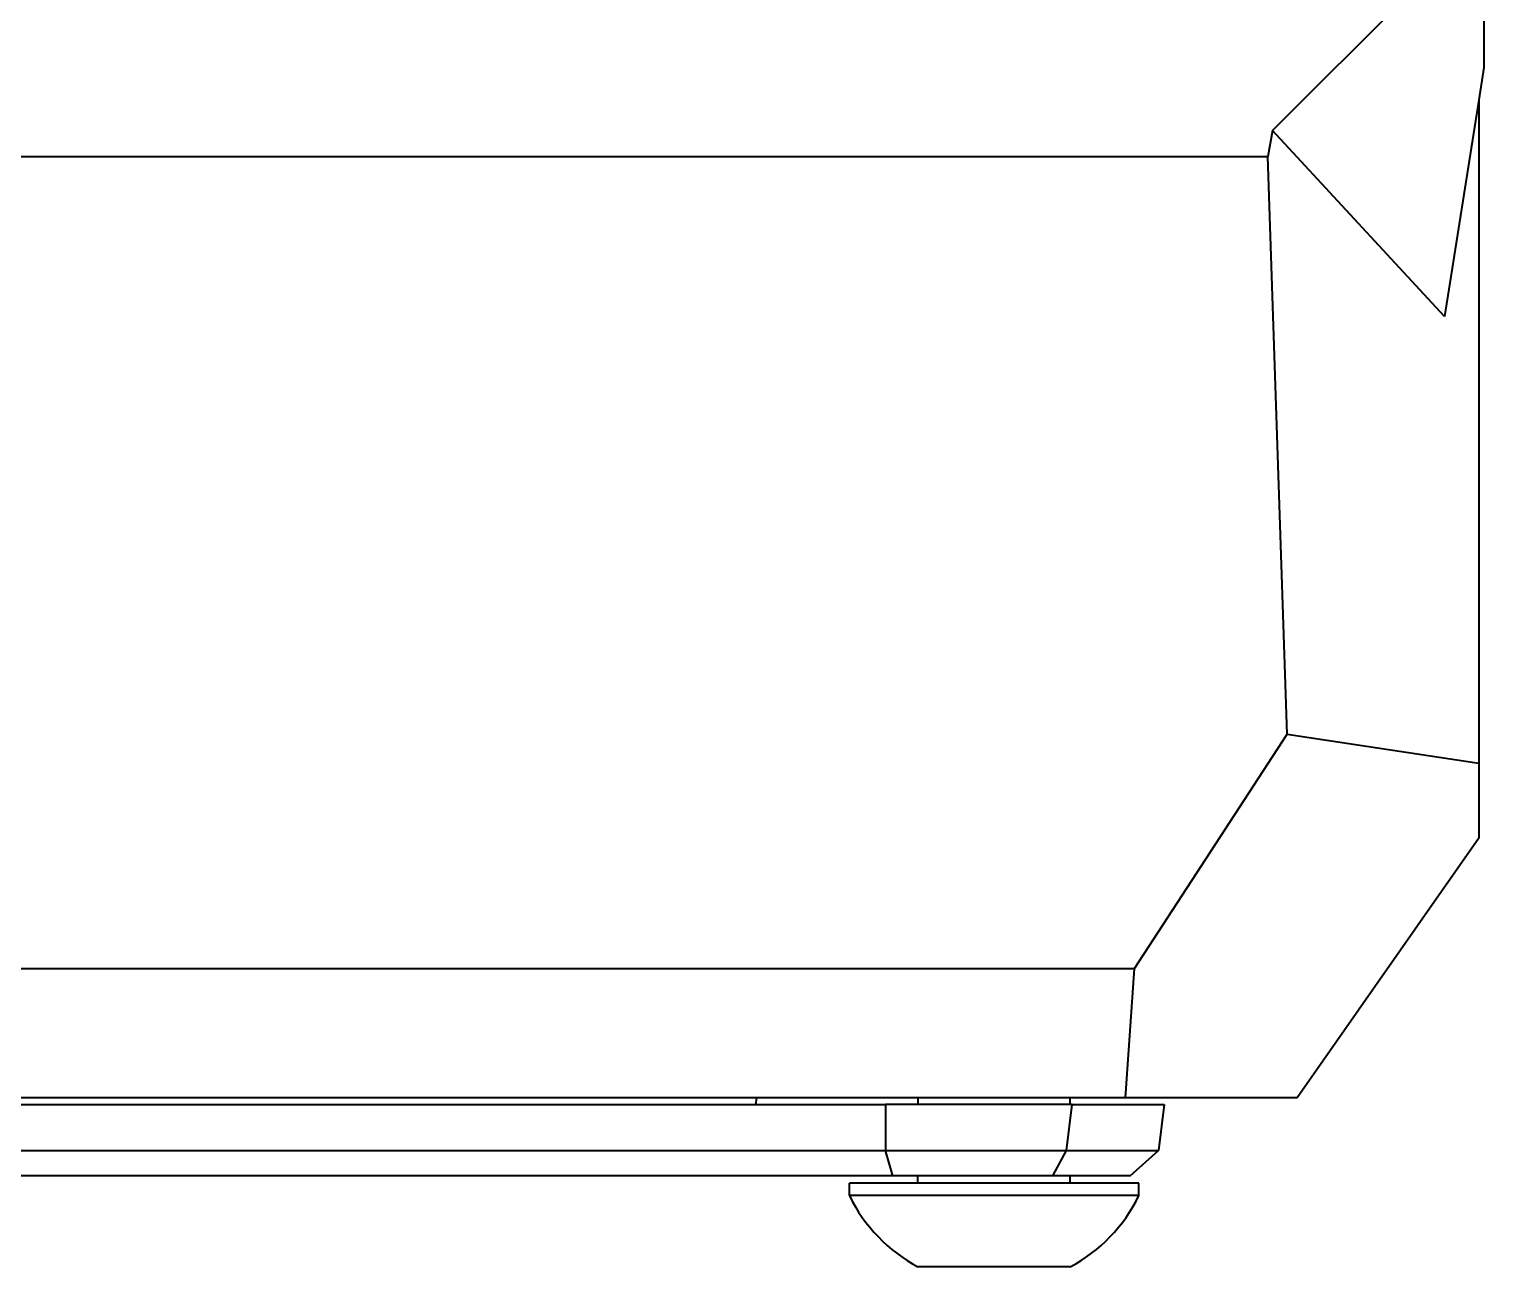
# Model space of a CAD drawing. Header units: millimetres. Extents: x 15 to 415, y 5 to 292.
# Drawn here: x 140.45 to 147.61, y 86.5 to 92.59 of the extents above; entities that cross this region are included whole.
import ezdxf

# ---------------------------------------------------------------- set-up
doc = ezdxf.new("R2010")
doc.units = ezdxf.units.MM
doc.layers.add('Geometries', color=7, linetype='Continuous')

msp = doc.modelspace()

# ---------------------------------------------------------------- linework, layer by layer
at = {"layer": 'Geometries', "linetype": 'Continuous', "lineweight": 40}
for p, q in [((146.5683, 92.0872), (147.3582, 92.8771)), ((147.6082, 92.7096), (147.6082, 92.3968)), ((147.6082, 92.3968), (147.5832, 92.2389)), ((147.5832, 92.2389), (147.4143, 91.1723)), ((147.5832, 92.2389), (147.5832, 88.9738)), ((146.5683, 92.0872), (146.5447, 91.9594)), ((147.4143, 91.1723), (146.5683, 92.0872)), ((137.3284, 91.9594), (146.5447, 91.9594)), ((146.6403, 89.1162), (146.5447, 91.9594)), ((145.8885, 87.963), (146.6403, 89.1162)), ((146.6403, 89.1162), (147.5832, 88.9738)), ((147.5832, 88.9738), (147.5832, 88.6048)), ((147.5832, 88.6048), (146.689, 87.3279)), ((137.9601, 87.963), (145.8885, 87.963)), ((145.845, 87.3279), (145.8885, 87.963)), ((144.0278, 87.3279), (137.9647, 87.3279)), ((139.9023, 87.2937), (144.0241, 87.2937)), ((144.0278, 87.3279), (144.0241, 87.2937)), ((144.0241, 87.2937), (144.6637, 87.2937)), ((144.8228, 87.3279), (144.0278, 87.3279)), ((144.6637, 87.2937), (144.6637, 87.0687)), ((144.8228, 87.2937), (144.6637, 87.2937)), ((144.8228, 87.3279), (144.8228, 87.2937)), ((145.5728, 87.3279), (144.8228, 87.3279)), ((145.5728, 87.2937), (144.8228, 87.2937)), ((145.5542, 87.0687), (145.5818, 87.2937)), ((145.5728, 87.2937), (145.5728, 87.3279)), ((145.845, 87.3279), (145.5728, 87.3279)), ((145.5818, 87.2937), (145.5728, 87.2937)), ((145.5818, 87.2937), (146.0352, 87.2937)), ((146.689, 87.3279), (145.845, 87.3279)), ((146.0352, 87.2937), (146.0075, 87.0682)), ((139.9023, 87.0687), (144.6637, 87.0687)), ((144.6637, 87.0687), (145.5542, 87.0687)), ((144.6998, 86.9437), (144.6637, 87.0687)), ((145.4873, 86.9437), (145.5546, 87.0682)), ((145.5542, 87.0687), (145.5546, 87.0682)), ((145.5546, 87.0682), (146.0075, 87.0682)), ((145.8672, 86.9437), (146.0074, 87.0678)), ((146.0075, 87.0682), (146.0074, 87.0678)), ((144.6998, 86.9437), (139.8634, 86.9437)), ((144.8228, 86.9437), (144.6998, 86.9437)), ((145.4873, 86.9437), (144.8228, 86.9437)), ((144.8228, 86.9078), (144.8228, 86.9437)), ((145.5728, 86.9437), (145.4873, 86.9437)), ((145.8672, 86.9437), (145.5728, 86.9437)), ((145.5728, 86.9078), (145.5728, 86.9437)), ((144.4853, 86.8459), (144.4853, 86.9078)), ((144.8228, 86.9078), (144.4853, 86.9078)), ((145.5728, 86.9078), (144.8228, 86.9078)), ((145.9103, 86.9078), (145.5728, 86.9078)), ((145.9103, 86.8459), (145.9103, 86.9078)), ((145.9103, 86.8459), (144.4853, 86.8459)), ((145.5728, 86.4953), (144.8228, 86.4953))]:
    msp.add_line(p, q, dxfattribs=at)
for start, end in [(206.03726, 241.77732), (298.22267, 333.96274)]:
    msp.add_arc((145.1978, 87.194), 0.793, start, end, dxfattribs=at)

doc.saveas('drawing.dxf')
